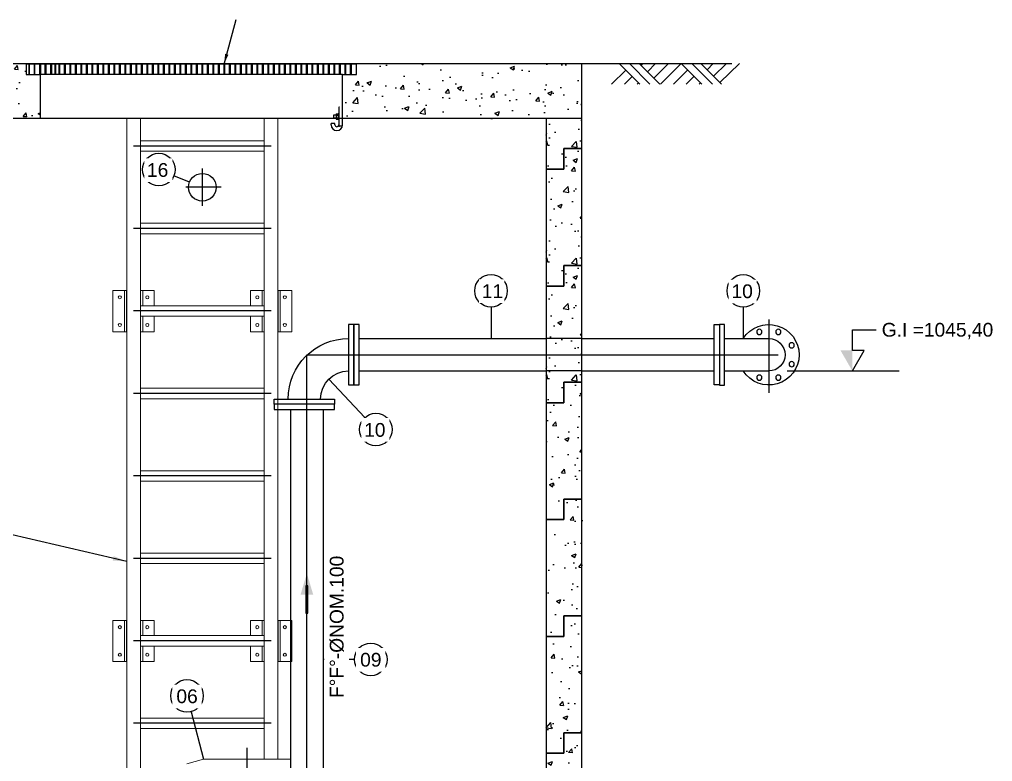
# Model space of a CAD drawing. Extents: x -160 to 364724, y -100 to 7353297.
# Drawn here: x 360704.842 to 360708.381, y 7352442.926 to 7352445.625 of the extents above; entities that cross this region are included whole.
import ezdxf
from ezdxf.enums import TextEntityAlignment as Align

# ---------------------------------------------------------------- set-up
doc = ezdxf.new("R2010")
doc.units = 0
doc.header["$LTSCALE"] = 5
for name, pattern in [('________________', [0]), ('HIDDEN', [0.375, 0.25, -0.125]), ('SGC_DASHDOT', [1, 0.5, -0.25, 0, -0.25]), ('SGC_HIDDEN', [0.375, 0.25, -0.125])]:
    doc.linetypes.add(name, pattern=pattern)
doc.layers.add('00-trabalho', color=7, linetype='Continuous', lineweight=25)
doc.layers.add('ESCADA', color=2, linetype='Continuous', lineweight=20)
for name, color, linetype in [('BOLA LM', 1, 'Continuous'), ('BOMBA', 1, 'Continuous'), ('FLANGES', 2, 'Continuous'), ('GER-SIMBOLOS', 1, 'Continuous'), ('PAREDE CONCRETO CORTE', 5, 'Continuous'), ('PAREDE-VISTA', 2, 'Continuous'), ('SANC_COTAS', 1, 'Continuous'), ('SANC_TEXTO', 2, 'Continuous'), ('SGC-Conexoes (Furos)', 1, 'Continuous'), ('SGC-Conexoes (Linhas Externas)', 3, 'Continuous'), ('SGC-Eixos', 253, 'SGC_DASHDOT'), ('SGC-PONTAS', 1, 'SGC_HIDDEN'), ('SGC-Tubos (Desenho Bifilar)', 3, 'Continuous'), ('TERRENO', 6, 'Continuous'), ('VEGETAÇÃO', 7, 'Continuous')]:
    doc.layers.add(name, color=color, linetype=linetype)
doc.styles.add('R-80', font='arial.ttf')
doc.styles.get("Standard").update_dxf_attribs({"font": 'arial.ttf'})
doc.dimstyles.new('LEADER - 25', dxfattribs={"dimscale": 0.025, "dimtxt": 2, "dimasz": 1.5, "dimexe": 2, "dimexo": 1, "dimgap": 1, "dimtad": 1, "dimzin": 0, "dimtxsty": 'R-80', "dimcen": 0, "dimdle": 2, "dimclrd": 1, "dimclre": 1, "dimclrt": 2, "dimadec": 0, "dimazin": 0, "dimtfac": 0.5, "dimtmove": 2, "dimatfit": 3, "dimfxl": 1, "dimtolj": 1, "dimtzin": 0, "dimarcsym": 0})
doc.dimstyles.new('LEADER 25', dxfattribs={"dimscale": 0.025, "dimtxt": 2, "dimasz": 2, "dimexe": 2, "dimexo": 1, "dimgap": 1, "dimtad": 1, "dimdec": 0, "dimzin": 0, "dimdsep": 46, "dimtxsty": 'R-80', "dimcen": 0, "dimdle": 115, "dimclrd": 256, "dimclre": 256, "dimclrt": 256, "dimaunit": 1, "dimadec": 3, "dimazin": 0, "dimtfac": 0.5, "dimtdec": 0, "dimtmove": 2, "dimatfit": 3, "dimfxl": 1, "dimtolj": 1, "dimtzin": 0, "dimarcsym": 0})
pattern_1 = [(50, (360719.99334, 7352442.48487), (0.1639662, -0.0143452), [0.017145, -0.188595]), (355, (360719.99334, 7352442.48487), (-0.031719, 0.1719512), [0.013716, -0.1508765]), (100.4514, (360720.007, 7352442.48367), (0.1322471, 0.157606), [0.014571, -0.1602812]), (46.1842, (360719.99334, 7352442.53059), (0.243971, -0.037838), [0.0257175, -0.2828925]), (96.6356, (360720.01367, 7352442.52743), (0.2136637, 0.2226835), [0.0218565, -0.240422]), (351.1842, (360719.99334, 7352442.53059), (0.2136637, 0.2226835), [0.020574, -0.2263138]), (21, (360720.0162, 7352442.51916), (0.136453, -0.0920387), [0.017145, -0.188595]), (326, (360720.0162, 7352442.51916), (0.0556218, 0.1657692), [0.013716, -0.150876]), (71.4514, (360720.02757, 7352442.51149), (0.1920748, 0.0737305), [0.014571, -0.160281]), (37.5, (360719.99334, 7352442.48487), (0.00277974, 0.07609953), [0, -0.1490472, 0, -0.153162, 0, -0.1514475]), (7.5, (360719.99334, 7352442.48487), (0.0601377, 0.0901625), [0, -0.0873252, 0, -0.1456182, 0, -0.0577215]), (327.5, (360719.942363, 7352442.48487), (0.12203154, -0.00515587), [0, -0.05715, 0, -0.178308, 0, -0.236601]), (317.5, (360719.9195, 7352442.48487), (0.1333163, 0.0228838), [0, -0.074295, 0, -0.1184148, 0, -0.168021])]

# ---------------------------------------------------------------- blocks, each defined once
blk = doc.blocks.new('*U368')
at = {"layer": 'GER-SIMBOLOS'}
for p, q in [((-0.587, -0.3), (-0.287, 0)), ((-0.454, -0.3), (-0.154, 0)), ((-0.3, -0.3), (0, 0)), ((0.3, -0.3), (0, 0)), ((0.31, -0.3), (0.61, 0)), ((0.453, -0.3), (0.753, 0)), ((0.599, -0.3), (0.899, 0)), ((-0.563, -0.276), (-0.849, 0)), ((-0.47, -0.183), (-0.659, 0)), ((-0.377, -0.089), (-0.466, 0)), ((0.113, -0.3), (-0.094, -0.094)), ((0.393, -0.207), (0.186, 0)), ((0.486, -0.114), (0.373, 0)), ((0.579, -0.021), (0.559, 0)), ((1.013, -0.3), (0.806, -0.094)), ((-0.26, -0.3), (-0.28, -0.28)), ((-0.074, -0.3), (-0.187, -0.187)), ((0.64, -0.3), (0.62, -0.28)), ((0.826, -0.3), (0.713, -0.187))]:
    blk.add_line(p, q, dxfattribs=at)
blk = doc.blocks.new('A$C190E3163')
at = {"layer": 'FLANGES'}
blk.add_lwpolyline([(0.11, 0.18), (0.11, 0.161), (-0.11, 0.161), (-0.11, 0.18)], close=True, dxfattribs=at)
blk.add_arc((0, 0), 0.11, 122.4364, 57.5636, dxfattribs=at)
at = {"layer": 'SGC-Conexoes (Furos)'}
for centre in [(-0.0831, 0.0344), (0.0831, 0.0344), (-0.0831, -0.0344), (0.0831, -0.0344), (-0.0344, -0.0831), (0.0344, -0.0831)]:
    blk.add_ellipse(centre, major_axis=(0, 0.0095), ratio=1, dxfattribs=at)
at = {"layer": 'SGC-Conexoes (Linhas Externas)'}
for p, q in [((-0.059, 0.161), (-0.059, 0)), ((0.059, 0.161), (0.059, 0))]:
    blk.add_line(p, q, dxfattribs=at)
blk.add_arc((0, 0), 0.059, 180, 0, dxfattribs=at)
blk = doc.blocks.new('A$C3c6772ca')
at = {"layer": 'FLANGES'}
for points in [[(0.11, 0), (0.11, -0.019), (-0.11, -0.019), (-0.11, 0)], [(-0.18, -0.29), (-0.161, -0.29), (-0.161, -0.07), (-0.18, -0.07)]]:
    blk.add_lwpolyline(points, close=True, dxfattribs=at)
at = {"layer": 'SGC-Conexoes (Linhas Externas)'}
for radius in [0.22, 0.102]:
    blk.add_arc((-0.161, -0.019), radius, 270, 360, dxfattribs=at)
blk = doc.blocks.new('A$C06EB255A')
at = {"linetype": 'HIDDEN', "ltscale": 40}
for points in [[(2.52, 2.01), (0, 0), (3.21, 0.29)], [(1.6, 0.79), (1.71, 0.55), (5.41, 2.04), (5.3, 2.28)]]:
    blk.add_hatch(color=256, dxfattribs=at).paths.add_polyline_path(points)
blk.add_lwpolyline([(5.41, 2.04), (1.71, 0.55), (1.6, 0.79), (5.3, 2.28), (5.41, 2.04)], dxfattribs=at)
blk = doc.blocks.new('NIVEL2')
at = {"linetype": 'Continuous'}
for p, q in [((0, 0.6), (0.346, 0.6)), ((0, 0), (0.173, 0.3)), ((0.173, 0.3), (0, 0.3))]:
    blk.add_line(p, q, dxfattribs=at)
blk.add_line((0, 0.3), (0, 0.6))
blk.add_solid([(0, 0.3), (-0.173, 0.3), (0, 0)], dxfattribs=at)
at = {"color": 0, "linetype": 'Continuous'}
blk.add_attdef('COTA-DIR', text='', height=0.2, dxfattribs=at).set_placement((0.426, 0.6), align=Align.MIDDLE_LEFT)

msp = doc.modelspace()

# ---------------------------------------------------------------- hatches: boundary and pattern name
at = {"layer": 'VEGETAÇÃO'}
h = msp.add_hatch(dxfattribs=at)
h.set_pattern_fill('AR-CONC', color=1, scale=0.0009)
h.set_pattern_definition([(50, (360708.19815, 7352444.64201), (0.163966, -0.014345), [0.017145, -0.188595]), (355, (360708.19815, 7352444.642), (-0.031719, 0.171951), [0.013716, -0.1508765]), (100.4514, (360708.21181, 7352444.64081), (0.132247, 0.157606), [0.014571, -0.160281]), (46.184, (360708.19815, 7352444.68773), (0.243971, -0.037838), [0.025717, -0.282892]), (96.6356, (360708.21848, 7352444.68457), (0.213664, 0.222684), [0.021857, -0.240422]), (351.184, (360708.19815, 7352444.68773), (0.213664, 0.222684), [0.020574, -0.226314]), (21, (360708.22101, 7352444.6763), (0.136453, -0.0920387), [0.017145, -0.188595]), (326, (360708.221, 7352444.6763), (0.055622, 0.165769), [0.013716, -0.150876]), (71.4514, (360708.23238, 7352444.66863), (0.192075, 0.0737305), [0.014571, -0.160281]), (37.5, (360708.198147, 7352444.64201), (0.00277974, 0.0760995), [0, -0.1490472, 0, -0.153162, 0, -0.1514475]), (7.5, (360708.19815, 7352444.64201), (0.0601377, 0.0901625), [0, -0.0873252, 0, -0.1456182, 0, -0.0577215]), (327.5, (360708.14717, 7352444.64201), (0.1220315, -0.0051559), [0, -0.05715, 0, -0.178308, 0, -0.236601]), (317.5, (360708.12431, 7352444.64201), (0.1333163, 0.0228838), [0, -0.074295, 0, -0.1184148, 0, -0.168021])])
h.paths.add_polyline_path([(360704.8671, 7352445.4648), (360704.8671, 7352445.4248), (360704.9171, 7352445.4248), (360704.9171, 7352445.2648), (360704.1271, 7352445.2648), (360704.1271, 7352445.4648)])
h = msp.add_hatch(dxfattribs=at)
h.set_pattern_fill('AR-CONC', color=1, scale=0.0009)
h.set_pattern_definition([(50, (360706.8463, 7352444.64201), (0.163966, -0.014345), [0.017145, -0.188595]), (355, (360706.8463, 7352444.642), (-0.03172, 0.17195), [0.013716, -0.150877]), (100.451, (360706.85997, 7352444.64081), (0.132247, 0.157606), [0.01457, -0.160281]), (46.184, (360706.8463, 7352444.68773), (0.24397, -0.037838), [0.025717, -0.282892]), (96.636, (360706.86664, 7352444.68457), (0.213664, 0.222684), [0.021857, -0.24042]), (351.184, (360706.8463, 7352444.68773), (0.213664, 0.222684), [0.020574, -0.226314]), (21, (360706.86916, 7352444.6763), (0.136453, -0.092039), [0.017145, -0.188595]), (326, (360706.86916, 7352444.6763), (0.055622, 0.16577), [0.013716, -0.150876]), (71.451, (360706.88054, 7352444.66863), (0.192075, 0.07373), [0.01457, -0.16028]), (37.5, (360706.846305, 7352444.64201), (0.0027797, 0.0760995), [0, -0.149047, 0, -0.153162, 0, -0.1514475]), (7.5, (360706.846305, 7352444.64201), (0.0601377, 0.0901625), [0, -0.087325, 0, -0.145618, 0, -0.0577215]), (327.5, (360706.79533, 7352444.64201), (0.1220315, -0.005156), [0, -0.05715, 0, -0.178308, 0, -0.236601]), (317.5, (360706.77247, 7352444.64201), (0.133316, 0.022884), [0, -0.074295, 0, -0.118415, 0, -0.168021])])
h.paths.add_polyline_path([(360706.0671, 7352445.4648), (360706.8863, 7352445.4648), (360706.8863, 7352445.2648), (360706.0171, 7352445.2648), (360706.0171, 7352445.4248), (360706.0671, 7352445.4248)])
h = msp.add_hatch(dxfattribs=at)
h.set_pattern_fill('AR-CONC', color=1, scale=0.0009)
h.set_pattern_definition([(50, (360719.99334, 7352443.33487), (0.1639662, -0.0143452), [0.017145, -0.188595]), (355, (360719.99334, 7352443.33487), (-0.031719, 0.1719512), [0.013716, -0.1508765]), (100.4514, (360720.007, 7352443.33367), (0.1322471, 0.157606), [0.014571, -0.1602812]), (46.1842, (360719.99334, 7352443.38059), (0.243971, -0.037838), [0.0257175, -0.2828925]), (96.6356, (360720.01367, 7352443.37743), (0.2136637, 0.2226835), [0.0218565, -0.240422]), (351.1842, (360719.99334, 7352443.38059), (0.2136637, 0.2226835), [0.020574, -0.2263138]), (21, (360720.0162, 7352443.36916), (0.136453, -0.0920387), [0.017145, -0.188595]), (326, (360720.0162, 7352443.36916), (0.0556218, 0.1657692), [0.013716, -0.150876]), (71.4514, (360720.02757, 7352443.36149), (0.1920748, 0.0737305), [0.014571, -0.160281]), (37.5, (360719.99334, 7352443.33487), (0.00277974, 0.07609953), [0, -0.1490472, 0, -0.153162, 0, -0.1514475]), (7.5, (360719.99334, 7352443.33487), (0.0601377, 0.0901625), [0, -0.0873252, 0, -0.1456182, 0, -0.0577215]), (327.5, (360719.942363, 7352443.33487), (0.12203154, -0.00515587), [0, -0.05715, 0, -0.178308, 0, -0.236601]), (317.5, (360719.9195, 7352443.33487), (0.1333163, 0.0228838), [0, -0.074295, 0, -0.1184148, 0, -0.168021])])
h.paths.add_polyline_path([(360706.8871, 7352445.1557), (360706.8871, 7352445.2648), (360706.8221, 7352445.2648), (360706.7571, 7352445.2648), (360706.7571, 7352445.0807), (360706.8221, 7352445.0807), (360706.8221, 7352445.1557)])
h = msp.add_hatch(dxfattribs=at)
h.set_pattern_fill('AR-CONC', color=1, scale=0.0009)
h.set_pattern_definition([(50, (360719.99334, 7352442.90987), (0.1639662, -0.0143452), [0.017145, -0.188595]), (355, (360719.99334, 7352442.90987), (-0.031719, 0.1719512), [0.013716, -0.1508765]), (100.4514, (360720.007, 7352442.90867), (0.1322471, 0.157606), [0.014571, -0.1602812]), (46.1842, (360719.99334, 7352442.95559), (0.243971, -0.037838), [0.0257175, -0.2828925]), (96.6356, (360720.01367, 7352442.95243), (0.2136637, 0.2226835), [0.0218565, -0.240422]), (351.1842, (360719.99334, 7352442.95559), (0.2136637, 0.2226835), [0.020574, -0.2263138]), (21, (360720.0162, 7352442.94416), (0.136453, -0.0920387), [0.017145, -0.188595]), (326, (360720.0162, 7352442.94416), (0.0556218, 0.1657692), [0.013716, -0.150876]), (71.4514, (360720.02757, 7352442.93649), (0.1920748, 0.0737305), [0.014571, -0.160281]), (37.5, (360719.99334, 7352442.90987), (0.00277974, 0.07609953), [0, -0.1490472, 0, -0.153162, 0, -0.1514475]), (7.5, (360719.99334, 7352442.90987), (0.0601377, 0.0901625), [0, -0.0873252, 0, -0.1456182, 0, -0.0577215]), (327.5, (360719.942363, 7352442.90987), (0.12203154, -0.00515587), [0, -0.05715, 0, -0.178308, 0, -0.236601]), (317.5, (360719.9195, 7352442.90987), (0.1333163, 0.0228838), [0, -0.074295, 0, -0.1184148, 0, -0.168021])])
h.paths.add_polyline_path([(360706.8871, 7352444.7307), (360706.8871, 7352445.1557), (360706.8221, 7352445.1557), (360706.8221, 7352445.0807), (360706.7571, 7352445.0807), (360706.7571, 7352444.6557), (360706.8221, 7352444.6557), (360706.8221, 7352444.7307)])
h = msp.add_hatch(dxfattribs=at)
h.set_pattern_fill('AR-CONC', color=1, scale=0.0009)
h.set_pattern_definition(pattern_1)
h.paths.add_polyline_path([(360706.8871, 7352444.3057), (360706.8871, 7352444.7307), (360706.8221, 7352444.7307), (360706.8221, 7352444.6557), (360706.7571, 7352444.6557), (360706.7571, 7352444.2307), (360706.8221, 7352444.2307), (360706.8221, 7352444.3057)])
h = msp.add_hatch(dxfattribs=at)
h.set_pattern_fill('AR-CONC', color=1, scale=0.0009)
h.set_pattern_definition(pattern_1)
h.paths.add_polyline_path([(360706.8871, 7352443.8807), (360706.8871, 7352444.3057), (360706.8221, 7352444.3057), (360706.8221, 7352444.2307), (360706.7571, 7352444.2307), (360706.7571, 7352443.8057), (360706.8221, 7352443.8057), (360706.8221, 7352443.8807)])
h = msp.add_hatch(dxfattribs=at)
h.set_pattern_fill('AR-CONC', color=1, scale=0.0009)
h.set_pattern_definition(pattern_1)
h.paths.add_polyline_path([(360706.8887, 7352443.4557), (360706.8887, 7352443.8807), (360706.8237, 7352443.8807), (360706.8237, 7352443.8057), (360706.7587, 7352443.8057), (360706.7587, 7352443.3807), (360706.8237, 7352443.3807), (360706.8237, 7352443.4557)])
h = msp.add_hatch(dxfattribs=at)
h.set_pattern_fill('AR-CONC', color=1, scale=0.0009)
h.set_pattern_definition(pattern_1)
h.paths.add_polyline_path([(360706.8871, 7352443.0308), (360706.8871, 7352443.4558), (360706.8221, 7352443.4558), (360706.8221, 7352443.3808), (360706.7571, 7352443.3808), (360706.7571, 7352442.9558), (360706.8221, 7352442.9558), (360706.8221, 7352443.0308)])
h = msp.add_hatch(dxfattribs=at)
h.set_pattern_fill('AR-CONC', color=1, scale=0.0009)
h.set_pattern_definition(pattern_1)
h.paths.add_polyline_path([(360706.8871, 7352442.6058), (360706.8871, 7352443.0308), (360706.8221, 7352443.0308), (360706.8221, 7352442.9558), (360706.7571, 7352442.9558), (360706.7571, 7352442.5308), (360706.8221, 7352442.5308), (360706.8221, 7352442.6058)])

# ---------------------------------------------------------------- linework, layer by layer
at = {"layer": 'BOLA LM'}
for p, q in [((360705.4608, 7352445.0336), (360705.404, 7352445.0568)), ((360706.5568, 7352444.5788), (360706.5568, 7352444.4648)), ((360707.4743, 7352444.5786), (360707.4743, 7352444.4645)), ((360706.0979, 7352444.1768), (360705.9669, 7352444.3168)), ((360706.0603, 7352443.2973), (360705.9463, 7352443.2973)), ((360705.4662, 7352443.1071), (360705.5113, 7352442.934))]:
    msp.add_line(p, q, dxfattribs=at)
for centre in [(360705.349, 7352445.0791), (360706.5568, 7352444.6382), (360707.4743, 7352444.6379), (360706.1384, 7352444.1335), (360706.1196, 7352443.2973), (360705.4513, 7352443.1645)]:
    msp.add_circle(centre, 0.0593, dxfattribs=at)
at = {"layer": 'BOMBA'}
for p, q in [((360706.0031, 7352445.3039), (360706.0031, 7352445.2399)), ((360705.9941, 7352445.2769), (360705.9841, 7352445.2769)), ((360705.9841, 7352445.2769), (360705.9841, 7352445.2669)), ((360705.9941, 7352445.2669), (360705.9841, 7352445.2669)), ((360705.9941, 7352445.2818), (360705.9941, 7352445.2621)), ((360705.9941, 7352445.2818), (360706.0011, 7352445.2818)), ((360705.9941, 7352445.2768), (360706.0011, 7352445.2768)), ((360705.9941, 7352445.267), (360706.0011, 7352445.267)), ((360706.0011, 7352445.2824), (360706.0011, 7352445.2614)), ((360706.0031, 7352445.2824), (360706.0011, 7352445.2824)), ((360705.9891, 7352445.2469), (360705.9751, 7352445.2469)), ((360705.9751, 7352445.2419), (360705.9751, 7352445.2469)), ((360705.9891, 7352445.2419), (360705.9891, 7352445.2469)), ((360705.9941, 7352445.2621), (360706.0011, 7352445.2621)), ((360706.0031, 7352445.2614), (360706.0011, 7352445.2614)), ((360706.014, 7352445.2369), (360706.0061, 7352445.2369)), ((360706.0171, 7352445.2419), (360706.0171, 7352445.2648))]:
    msp.add_line(p, q, dxfattribs=at)
at = {"layer": 'BOMBA', "linetype": '________________', "lineweight": 9}
for p, q in [((360705.5113, 7352442.934), (360705.4513, 7352442.9179)), ((360705.5113, 7352442.934), (360705.8263, 7352442.934)), ((360705.8283, 7352442.9334), (360705.8263, 7352442.934))]:
    msp.add_line(p, q, dxfattribs=at)
at = {"layer": 'BOMBA'}
for centre, radius, start, end in [((360706.0061, 7352445.3039), 0.003, 90, 180), ((360706.0141, 7352445.3039), 0.003, 0, 90), ((360705.9951, 7352445.2689), 0.008, 0, 90), ((360705.9961, 7352445.2419), 0.021, 180, 0), ((360705.9961, 7352445.2419), 0.007, 180, 0), ((360706.0061, 7352445.2399), 0.003, 180, 270), ((360706.014, 7352445.2399), 0.003, 270, 353.6206)]:
    msp.add_arc(centre, radius, start, end, dxfattribs=at)
at = {"layer": 'ESCADA'}
for p, q in [((360705.2321, 7352445.2648), (360705.2321, 7352442.2483)), ((360705.2821, 7352445.2648), (360705.2821, 7352442.2334)), ((360705.7321, 7352445.2648), (360705.7321, 7352442.934)), ((360705.7821, 7352445.2648), (360705.7821, 7352442.934)), ((360705.7321, 7352445.1838), (360705.2821, 7352445.1838)), ((360705.7321, 7352445.1458), (360705.2821, 7352445.1458)), ((360705.7321, 7352444.8838), (360705.2821, 7352444.8838)), ((360705.7321, 7352444.8458), (360705.2821, 7352444.8458)), ((360705.1821, 7352444.6393), (360705.2321, 7352444.6393)), ((360705.1821, 7352444.4893), (360705.1821, 7352444.6393)), ((360705.2236, 7352444.4893), (360705.2236, 7352444.6393)), ((360705.2316, 7352444.4893), (360705.2316, 7352444.6393)), ((360705.2821, 7352444.6393), (360705.3321, 7352444.6393)), ((360705.2906, 7352444.5838), (360705.2906, 7352444.6393)), ((360705.3321, 7352444.6393), (360705.3321, 7352444.5838)), ((360705.7321, 7352444.6393), (360705.6821, 7352444.6393)), ((360705.6821, 7352444.6393), (360705.6821, 7352444.5838)), ((360705.7241, 7352444.5838), (360705.7241, 7352444.6393)), ((360705.8321, 7352444.6393), (360705.7821, 7352444.6393)), ((360705.7826, 7352444.4893), (360705.7826, 7352444.6393)), ((360705.7906, 7352444.4893), (360705.7906, 7352444.6393)), ((360705.8321, 7352444.4893), (360705.8321, 7352444.6393)), ((360705.7321, 7352444.5838), (360705.2821, 7352444.5838)), ((360705.7321, 7352444.5458), (360705.2821, 7352444.5458)), ((360705.2906, 7352444.4893), (360705.2906, 7352444.5458)), ((360705.3321, 7352444.5458), (360705.3321, 7352444.4893)), ((360705.6821, 7352444.5458), (360705.6821, 7352444.4893)), ((360705.7241, 7352444.4893), (360705.7241, 7352444.5458)), ((360705.2321, 7352444.4893), (360705.1821, 7352444.4893)), ((360705.3321, 7352444.4893), (360705.2821, 7352444.4893)), ((360705.6821, 7352444.4893), (360705.7321, 7352444.4893)), ((360705.7821, 7352444.4893), (360705.8321, 7352444.4893)), ((360705.7321, 7352444.2838), (360705.2821, 7352444.2838)), ((360705.7321, 7352444.2458), (360705.2821, 7352444.2458)), ((360705.7321, 7352443.9838), (360705.2821, 7352443.9838)), ((360705.7321, 7352443.9458), (360705.2821, 7352443.9458)), ((360705.7321, 7352443.6838), (360705.2821, 7352443.6838)), ((360705.7321, 7352443.6458), (360705.2821, 7352443.6458)), ((360705.1821, 7352443.4393), (360705.2321, 7352443.4393)), ((360705.1821, 7352443.2893), (360705.1821, 7352443.4393)), ((360705.2236, 7352443.2893), (360705.2236, 7352443.4393)), ((360705.2316, 7352443.2893), (360705.2316, 7352443.4393)), ((360705.2821, 7352443.4393), (360705.3321, 7352443.4393)), ((360705.2906, 7352443.3838), (360705.2906, 7352443.4393)), ((360705.3321, 7352443.4393), (360705.3321, 7352443.3838)), ((360705.7321, 7352443.4393), (360705.6821, 7352443.4393)), ((360705.6821, 7352443.4393), (360705.6821, 7352443.3838)), ((360705.7241, 7352443.3838), (360705.7241, 7352443.4393)), ((360705.8321, 7352443.4393), (360705.7821, 7352443.4393)), ((360705.7826, 7352443.2893), (360705.7826, 7352443.4393)), ((360705.7906, 7352443.2893), (360705.7906, 7352443.4393)), ((360705.8321, 7352443.2893), (360705.8321, 7352443.4393)), ((360705.7321, 7352443.3838), (360705.2821, 7352443.3838)), ((360705.7321, 7352443.3458), (360705.2821, 7352443.3458)), ((360705.2906, 7352443.2893), (360705.2906, 7352443.3458)), ((360705.3321, 7352443.3458), (360705.3321, 7352443.2893)), ((360705.6821, 7352443.3458), (360705.6821, 7352443.2893)), ((360705.7241, 7352443.2893), (360705.7241, 7352443.3458)), ((360705.2321, 7352443.2893), (360705.1821, 7352443.2893)), ((360705.3321, 7352443.2893), (360705.2821, 7352443.2893)), ((360705.6821, 7352443.2893), (360705.7321, 7352443.2893)), ((360705.7821, 7352443.2893), (360705.8321, 7352443.2893)), ((360705.7321, 7352443.0838), (360705.2821, 7352443.0838)), ((360705.7321, 7352443.0458), (360705.2821, 7352443.0458))]:
    msp.add_line(p, q, dxfattribs=at)
for centre in [(360705.2071, 7352444.6145), (360705.3071, 7352444.6145), (360705.7071, 7352444.6145), (360705.8071, 7352444.6145), (360705.2071, 7352444.514), (360705.3071, 7352444.514), (360705.7071, 7352444.514), (360705.8071, 7352444.514), (360705.2071, 7352443.4145), (360705.3071, 7352443.4145), (360705.7071, 7352443.4145), (360705.8071, 7352443.4145), (360705.2071, 7352443.314), (360705.3071, 7352443.314), (360705.7071, 7352443.314), (360705.8071, 7352443.314)]:
    msp.add_circle(centre, 0.0055, dxfattribs=at)
at = {"layer": 'FLANGES'}
for points in [[(360706.058, 7352444.2956), (360706.077, 7352444.2956), (360706.077, 7352444.5156), (360706.058, 7352444.5156)], [(360707.3871, 7352444.2958), (360707.3681, 7352444.2958), (360707.3681, 7352444.5158), (360707.3871, 7352444.5158)], [(360705.768, 7352444.2256), (360705.768, 7352444.2066), (360705.988, 7352444.2066), (360705.988, 7352444.2256)]]:
    msp.add_lwpolyline(points, close=True, dxfattribs=at)
at = {"layer": 'PAREDE CONCRETO CORTE', "flags": 128}
for points in [[(360704.9171, 7352445.2648), (360704.1271, 7352445.2648), (360704.1271, 7352445.4648), (360704.8671, 7352445.4648), (360704.8671, 7352445.4248), (360704.9171, 7352445.4248), (360704.9171, 7352445.2648)], [(360706.8871, 7352445.1557), (360706.8871, 7352445.2648), (360706.8221, 7352445.2648), (360706.8221, 7352445.2648), (360706.7571, 7352445.2648), (360706.7571, 7352445.0807), (360706.8221, 7352445.0807), (360706.8221, 7352445.1557)], [(360706.8871, 7352444.7307), (360706.8871, 7352445.1557), (360706.8221, 7352445.1557), (360706.8221, 7352445.0807), (360706.7571, 7352445.0807), (360706.7571, 7352444.6557), (360706.8221, 7352444.6557), (360706.8221, 7352444.7307)], [(360706.8871, 7352444.3057), (360706.8871, 7352444.7307), (360706.8221, 7352444.7307), (360706.8221, 7352444.6557), (360706.7571, 7352444.6557), (360706.7571, 7352444.2307), (360706.8221, 7352444.2307), (360706.8221, 7352444.3057)], [(360706.8871, 7352443.8807), (360706.8871, 7352444.3057), (360706.8221, 7352444.3057), (360706.8221, 7352444.2307), (360706.7571, 7352444.2307), (360706.7571, 7352443.8057), (360706.8221, 7352443.8057), (360706.8221, 7352443.8807)], [(360706.8871, 7352443.4557), (360706.8871, 7352443.8807), (360706.8221, 7352443.8807), (360706.8221, 7352443.8057), (360706.7571, 7352443.8057), (360706.7571, 7352443.3807), (360706.8221, 7352443.3807), (360706.8221, 7352443.4557)], [(360706.8871, 7352443.0307), (360706.8871, 7352443.4557), (360706.8221, 7352443.4557), (360706.8221, 7352443.3807), (360706.7571, 7352443.3807), (360706.7571, 7352442.9557), (360706.8221, 7352442.9557), (360706.8221, 7352443.0307)], [(360706.8871, 7352442.6057), (360706.8871, 7352443.0307), (360706.8221, 7352443.0307), (360706.8221, 7352442.9557), (360706.7571, 7352442.9557), (360706.7571, 7352442.5307), (360706.8221, 7352442.5307), (360706.8221, 7352442.6057)]]:
    msp.add_lwpolyline(points, close=True, dxfattribs=at)
msp.add_lwpolyline([(360706.0671, 7352445.4248), (360706.0671, 7352445.4648), (360706.8863, 7352445.4648), (360706.8863, 7352445.2648), (360706.0171, 7352445.2648), (360706.0171, 7352445.4248), (360706.0671, 7352445.4248)], dxfattribs=at)
at = {"layer": 'PAREDE-VISTA'}
for p, q in [((360706.0171, 7352445.4248), (360704.9171, 7352445.4248)), ((360706.0171, 7352445.2648), (360704.9171, 7352445.2648))]:
    msp.add_line(p, q, dxfattribs=at)
for points in [[(360704.8671, 7352445.4648), (360706.0671, 7352445.4648), (360706.0671, 7352445.4628), (360704.8671, 7352445.4628)], [(360704.8781, 7352445.4248), (360704.8781, 7352445.4628), (360704.8761, 7352445.4628), (360704.8761, 7352445.4248)], [(360704.8981, 7352445.4248), (360704.8981, 7352445.4628), (360704.8961, 7352445.4628), (360704.8961, 7352445.4248)], [(360704.9161, 7352445.4248), (360704.9161, 7352445.4628), (360704.9181, 7352445.4628), (360704.9181, 7352445.4248)], [(360704.9361, 7352445.4248), (360704.9361, 7352445.4628), (360704.9381, 7352445.4628), (360704.9381, 7352445.4248)], [(360704.9561, 7352445.4248), (360704.9561, 7352445.4628), (360704.9581, 7352445.4628), (360704.9581, 7352445.4248)], [(360704.9717, 7352445.4248), (360704.9717, 7352445.4628), (360704.9737, 7352445.4628), (360704.9737, 7352445.4248)], [(360704.9861, 7352445.4248), (360704.9861, 7352445.4628), (360704.9881, 7352445.4628), (360704.9881, 7352445.4248)], [(360705.0061, 7352445.4248), (360705.0061, 7352445.4628), (360705.0081, 7352445.4628), (360705.0081, 7352445.4248)], [(360705.0061, 7352445.4248), (360705.0061, 7352445.4628), (360705.0081, 7352445.4628), (360705.0081, 7352445.4248)], [(360705.0261, 7352445.4248), (360705.0261, 7352445.4628), (360705.0281, 7352445.4628), (360705.0281, 7352445.4248)], [(360705.0461, 7352445.4248), (360705.0461, 7352445.4628), (360705.0481, 7352445.4628), (360705.0481, 7352445.4248)], [(360705.0661, 7352445.4248), (360705.0661, 7352445.4628), (360705.0681, 7352445.4628), (360705.0681, 7352445.4248)], [(360705.0861, 7352445.4248), (360705.0861, 7352445.4628), (360705.0881, 7352445.4628), (360705.0881, 7352445.4248)], [(360705.1061, 7352445.4248), (360705.1061, 7352445.4628), (360705.1081, 7352445.4628), (360705.1081, 7352445.4248)], [(360705.1261, 7352445.4248), (360705.1261, 7352445.4628), (360705.1281, 7352445.4628), (360705.1281, 7352445.4248)], [(360705.1461, 7352445.4248), (360705.1461, 7352445.4628), (360705.1481, 7352445.4628), (360705.1481, 7352445.4248)], [(360705.1661, 7352445.4248), (360705.1661, 7352445.4628), (360705.1681, 7352445.4628), (360705.1681, 7352445.4248)], [(360705.1861, 7352445.4248), (360705.1861, 7352445.4628), (360705.1881, 7352445.4628), (360705.1881, 7352445.4248)], [(360705.2061, 7352445.4248), (360705.2061, 7352445.4628), (360705.2081, 7352445.4628), (360705.2081, 7352445.4248)], [(360705.2261, 7352445.4248), (360705.2261, 7352445.4628), (360705.2281, 7352445.4628), (360705.2281, 7352445.4248)], [(360705.2461, 7352445.4248), (360705.2461, 7352445.4628), (360705.2481, 7352445.4628), (360705.2481, 7352445.4248)], [(360705.2661, 7352445.4248), (360705.2661, 7352445.4628), (360705.2681, 7352445.4628), (360705.2681, 7352445.4248)], [(360705.2861, 7352445.4248), (360705.2861, 7352445.4628), (360705.2881, 7352445.4628), (360705.2881, 7352445.4248)], [(360705.3061, 7352445.4248), (360705.3061, 7352445.4628), (360705.3081, 7352445.4628), (360705.3081, 7352445.4248)], [(360705.3261, 7352445.4248), (360705.3261, 7352445.4628), (360705.3281, 7352445.4628), (360705.3281, 7352445.4248)], [(360705.3461, 7352445.4248), (360705.3461, 7352445.4628), (360705.3481, 7352445.4628), (360705.3481, 7352445.4248)], [(360705.3661, 7352445.4248), (360705.3661, 7352445.4628), (360705.3681, 7352445.4628), (360705.3681, 7352445.4248)], [(360705.3861, 7352445.4248), (360705.3861, 7352445.4628), (360705.3881, 7352445.4628), (360705.3881, 7352445.4248)], [(360705.4061, 7352445.4248), (360705.4061, 7352445.4628), (360705.4081, 7352445.4628), (360705.4081, 7352445.4248)], [(360705.4261, 7352445.4248), (360705.4261, 7352445.4628), (360705.4281, 7352445.4628), (360705.4281, 7352445.4248)], [(360705.4461, 7352445.4248), (360705.4461, 7352445.4628), (360705.4481, 7352445.4628), (360705.4481, 7352445.4248)], [(360705.4661, 7352445.4248), (360705.4661, 7352445.4628), (360705.4681, 7352445.4628), (360705.4681, 7352445.4248)], [(360705.4861, 7352445.4248), (360705.4861, 7352445.4628), (360705.4881, 7352445.4628), (360705.4881, 7352445.4248)], [(360705.5061, 7352445.4248), (360705.5061, 7352445.4628), (360705.5081, 7352445.4628), (360705.5081, 7352445.4248)], [(360705.5261, 7352445.4248), (360705.5261, 7352445.4628), (360705.5281, 7352445.4628), (360705.5281, 7352445.4248)], [(360705.5461, 7352445.4248), (360705.5461, 7352445.4628), (360705.5481, 7352445.4628), (360705.5481, 7352445.4248)], [(360705.5661, 7352445.4248), (360705.5661, 7352445.4628), (360705.5681, 7352445.4628), (360705.5681, 7352445.4248)], [(360705.5861, 7352445.4248), (360705.5861, 7352445.4628), (360705.5881, 7352445.4628), (360705.5881, 7352445.4248)], [(360705.6061, 7352445.4248), (360705.6061, 7352445.4628), (360705.6081, 7352445.4628), (360705.6081, 7352445.4248)], [(360705.6261, 7352445.4248), (360705.6261, 7352445.4628), (360705.6281, 7352445.4628), (360705.6281, 7352445.4248)], [(360705.6461, 7352445.4248), (360705.6461, 7352445.4628), (360705.6481, 7352445.4628), (360705.6481, 7352445.4248)], [(360705.6661, 7352445.4248), (360705.6661, 7352445.4628), (360705.6681, 7352445.4628), (360705.6681, 7352445.4248)], [(360705.6861, 7352445.4248), (360705.6861, 7352445.4628), (360705.6881, 7352445.4628), (360705.6881, 7352445.4248)], [(360705.7061, 7352445.4248), (360705.7061, 7352445.4628), (360705.7081, 7352445.4628), (360705.7081, 7352445.4248)], [(360705.7261, 7352445.4248), (360705.7261, 7352445.4628), (360705.7281, 7352445.4628), (360705.7281, 7352445.4248)], [(360705.7461, 7352445.4248), (360705.7461, 7352445.4628), (360705.7481, 7352445.4628), (360705.7481, 7352445.4248)], [(360705.7661, 7352445.4248), (360705.7661, 7352445.4628), (360705.7681, 7352445.4628), (360705.7681, 7352445.4248)], [(360705.7861, 7352445.4248), (360705.7861, 7352445.4628), (360705.7881, 7352445.4628), (360705.7881, 7352445.4248)], [(360705.8061, 7352445.4248), (360705.8061, 7352445.4628), (360705.8081, 7352445.4628), (360705.8081, 7352445.4248)], [(360705.8261, 7352445.4248), (360705.8261, 7352445.4628), (360705.8281, 7352445.4628), (360705.8281, 7352445.4248)], [(360705.8461, 7352445.4248), (360705.8461, 7352445.4628), (360705.8481, 7352445.4628), (360705.8481, 7352445.4248)], [(360705.8661, 7352445.4248), (360705.8661, 7352445.4628), (360705.8681, 7352445.4628), (360705.8681, 7352445.4248)], [(360705.8861, 7352445.4248), (360705.8861, 7352445.4628), (360705.8881, 7352445.4628), (360705.8881, 7352445.4248)], [(360705.9061, 7352445.4248), (360705.9061, 7352445.4628), (360705.9081, 7352445.4628), (360705.9081, 7352445.4248)], [(360705.9261, 7352445.4248), (360705.9261, 7352445.4628), (360705.9281, 7352445.4628), (360705.9281, 7352445.4248)], [(360705.9461, 7352445.4248), (360705.9461, 7352445.4628), (360705.9481, 7352445.4628), (360705.9481, 7352445.4248)], [(360705.9661, 7352445.4248), (360705.9661, 7352445.4628), (360705.9681, 7352445.4628), (360705.9681, 7352445.4248)], [(360705.9861, 7352445.4248), (360705.9861, 7352445.4628), (360705.9881, 7352445.4628), (360705.9881, 7352445.4248)], [(360706.0061, 7352445.4248), (360706.0061, 7352445.4628), (360706.0081, 7352445.4628), (360706.0081, 7352445.4248)], [(360706.0261, 7352445.4248), (360706.0261, 7352445.4628), (360706.0281, 7352445.4628), (360706.0281, 7352445.4248)], [(360706.0461, 7352445.4248), (360706.0461, 7352445.4628), (360706.0481, 7352445.4628), (360706.0481, 7352445.4248)]]:
    msp.add_lwpolyline(points, close=True, dxfattribs=at)
at = {"layer": 'SANC_COTAS'}
msp.add_line((360707.6333, 7352444.3465), (360708.0414, 7352444.3465), dxfattribs=at)
at = {"layer": 'SGC-Eixos'}
for p, q in [((360705.7571, 7352445.1648), (360705.2571, 7352445.1648)), ((360705.5071, 7352445.0827), (360705.5071, 7352444.9475)), ((360705.5761, 7352445.0148), (360705.4465, 7352445.0148)), ((360705.7571, 7352444.8648), (360705.2571, 7352444.8648)), ((360705.7571, 7352444.5648), (360705.2571, 7352444.5648)), ((360705.7571, 7352444.2648), (360705.2571, 7352444.2648)), ((360705.7571, 7352443.9648), (360705.2571, 7352443.9648)), ((360705.7571, 7352443.6648), (360705.2571, 7352443.6648)), ((360705.7571, 7352443.3648), (360705.2571, 7352443.3648)), ((360705.7571, 7352443.0648), (360705.2571, 7352443.0648))]:
    msp.add_line(p, q, dxfattribs=at)
at = {"layer": 'SGC-Eixos', "ltscale": 0.3}
msp.add_line((360707.5671, 7352444.5336), (360707.5671, 7352444.2666), dxfattribs=at)
at = {"layer": 'SGC-Eixos', "ltscale": 2}
for p, q in [((360705.8871, 7352441.3308), (360705.8871, 7352444.4056)), ((360705.8871, 7352444.4056), (360707.6007, 7352444.4056)), ((360705.6688, 7352442.9753), (360705.6688, 7352441.5791))]:
    msp.add_line(p, q, dxfattribs=at)
at = {"layer": 'SGC-PONTAS', "ltscale": 1.5}
for p, q in [((360706.8873, 7352444.4648), (360706.7571, 7352444.4648)), ((360706.8873, 7352444.3468), (360706.7571, 7352444.3468))]:
    msp.add_line(p, q, dxfattribs=at)
at = {"layer": 'SGC-Tubos (Desenho Bifilar)'}
for p, q in [((360706.077, 7352444.4648), (360706.7571, 7352444.4648)), ((360706.8871, 7352444.4648), (360707.3681, 7352444.4648)), ((360706.077, 7352444.3468), (360706.7571, 7352444.3468)), ((360706.8871, 7352444.3468), (360707.3681, 7352444.3468)), ((360705.8283, 7352444.2066), (360705.8283, 7352442.7526)), ((360705.9463, 7352444.2066), (360705.9463, 7352442.7526))]:
    msp.add_line(p, q, dxfattribs=at)
msp.add_circle((360705.5071, 7352445.0148), 0.05, dxfattribs=at)
at = {"layer": 'TERRENO'}
msp.add_line((360706.8871, 7352445.4648), (360707.4321, 7352445.4648), dxfattribs=at)

# ---------------------------------------------------------------- block references
at = {"xscale": -1, "rotation": 90.00000002929488}
msp.add_blockref('A$C190E3163', (360707.5671, 7352444.4055), dxfattribs=at)
at = {"ltscale": 0.7, "xscale": -0.02500000000000001, "yscale": 0.02500000000000001, "zscale": 0.01250000000000001, "rotation": 111.9028744596876}
msp.add_blockref('A$C06EB255A', (360705.8873, 7352443.6097), dxfattribs=at)
at = {"layer": 'GER-SIMBOLOS', "color": 7, "xscale": -0.25, "yscale": 0.25, "zscale": 0.25}
msp.add_blockref('*U368', (360707.2482, 7352445.4648), dxfattribs=at)
at = {"layer": 'GER-SIMBOLOS', "color": 7}
ref = msp.add_blockref('NIVEL2', (360707.8709, 7352444.3465), dxfattribs=dict(at, xscale=0.249999999582519, yscale=0.249999999582519, zscale=0.249999999582519))
ref.add_attrib('COTA-DIR', 'G.I =1045,40', dxfattribs={"layer": '00-trabalho', "color": 2, "linetype": 'Continuous', "height": 0.05, "style": 'R-80'}).set_placement((360707.9775, 7352444.4965), align=Align.MIDDLE_LEFT)
at = {"layer": 'SANC_COTAS', "xscale": -1, "rotation": 270}
msp.add_blockref('A$C3c6772ca', (360706.058, 7352444.4056), dxfattribs=at)

# ---------------------------------------------------------------- leaders
at = {"layer": 'SANC_COTAS'}
for points, dimstyle in [([(360705.5861, 7352445.4628), (360705.6305, 7352445.6254)], 'LEADER - 25'), ([(360705.2321, 7352443.6536), (360703.4101, 7352444.0753)], 'LEADER 25')]:
    msp.add_leader(points, dimstyle=dimstyle, dxfattribs=at)

# ---------------------------------------------------------------- next in the draw order: wipeouts: each hides what was drawn before it
for points in [[(360705.2959, 7352445.0345), (360705.3978, 7352445.0345), (360705.3978, 7352445.1205), (360705.2959, 7352445.1205)], [(360706.5133, 7352444.5944), (360706.6055, 7352444.5944), (360706.6055, 7352444.6796), (360706.5133, 7352444.6796)], [(360707.4213, 7352444.5932), (360707.523, 7352444.5932), (360707.523, 7352444.6793), (360707.4213, 7352444.6793)], [(360706.0854, 7352444.0888), (360706.1872, 7352444.0888), (360706.1872, 7352444.1749), (360706.0854, 7352444.1749)], [(360706.0401, 7352443.145), (360706.0401, 7352443.6887), (360705.9513, 7352443.6887), (360705.9513, 7352443.145)], [(360706.0664, 7352443.2527), (360706.1731, 7352443.2527), (360706.1731, 7352443.3387), (360706.0664, 7352443.3387)], [(360705.3982, 7352443.1198), (360705.5047, 7352443.1198), (360705.5047, 7352443.2059), (360705.3982, 7352443.2059)]]:
    msp.add_wipeout(points).dxf.layer = 'SANC_TEXTO'

# ---------------------------------------------------------------- next in the draw order: texts
at = {"layer": 'SANC_TEXTO', "style": 'R-80'}
for s, p in [('16', (360705.3446, 7352445.0528)), ('11', (360706.562, 7352444.6119)), ('10', (360707.47, 7352444.6116)), ('10', (360706.1342, 7352444.1072)), ('09', (360706.1198, 7352443.271)), ('06', (360705.4516, 7352443.1382))]:
    msp.add_text(s, height=0.05, dxfattribs=at).set_placement(p, align=Align.CENTER)
msp.add_text('F°F°-ØNOM.100', height=0.05, rotation=90, dxfattribs=at).set_placement((360706.0206, 7352443.1568))

doc.saveas('drawing.dxf')
